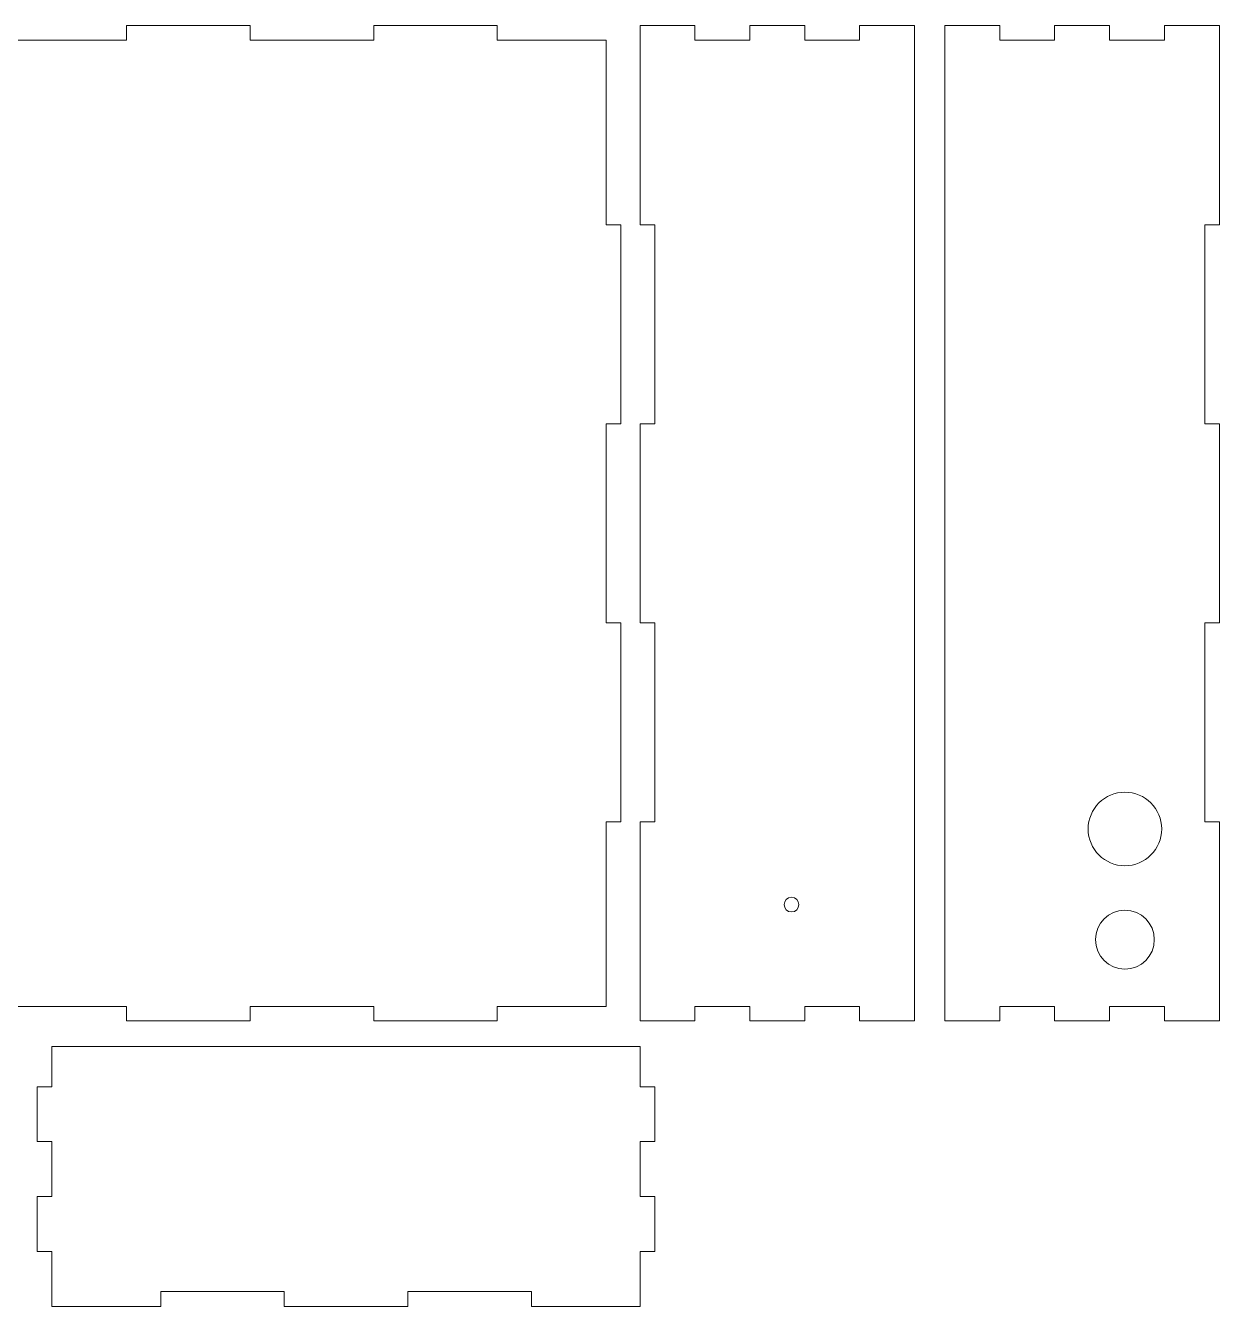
# Model space of a CAD drawing. Header units: millimetres. Extents: x 2 to 376, y -265 to -3.
# Drawn here: x 132.5 to 376, y -265.3 to -4 of the extents above; entities that cross this region are included whole.
import ezdxf

# ---------------------------------------------------------------- set-up
doc = ezdxf.new("R2010")
doc.units = ezdxf.units.MM
doc.header["$MEASUREMENT"] = 0
doc.layers.add('Layer 1', color=7, linetype='Continuous', lineweight=0)

# ---------------------------------------------------------------- blocks, each defined once
blk = doc.blocks.new('Block_1')
at = {"layer": 'Layer 1', "color": 240, "lineweight": 0, "true_color": 0xed1c24}
for p, q in [((269.01, -4.04), (257.81, -4.04)), ((257.81, -4.04), (257.81, -44.64)), ((269.01, -7), (269.01, -4.04)), ((291.41, -4.04), (280.21, -4.04)), ((280.21, -4.04), (280.21, -7)), ((291.41, -7), (291.41, -4.04)), ((313.81, -4.04), (302.61, -4.04)), ((302.61, -4.04), (302.61, -7)), ((313.81, -207.04), (313.81, -4.04)), ((280.21, -7), (269.01, -7)), ((302.61, -7), (291.41, -7)), ((257.81, -44.64), (260.81, -44.64)), ((260.81, -44.64), (260.81, -85.24)), ((260.81, -85.24), (257.81, -85.24)), ((257.81, -85.24), (257.81, -125.84)), ((257.81, -125.84), (260.81, -125.84)), ((260.81, -125.84), (260.81, -166.44)), ((260.81, -166.44), (257.81, -166.44)), ((257.81, -166.44), (257.81, -207.04)), ((269.01, -207.04), (269.01, -204.08)), ((269.01, -204.08), (280.21, -204.08)), ((280.21, -204.08), (280.21, -207.04)), ((291.41, -207.04), (291.41, -204.08)), ((291.41, -204.08), (302.61, -204.08)), ((302.61, -204.08), (302.61, -207.04)), ((257.81, -207.04), (269.01, -207.04)), ((280.21, -207.04), (291.41, -207.04)), ((302.61, -207.04), (313.81, -207.04))]:
    blk.add_line(p, q, dxfattribs=at)
blk = doc.blocks.new('Block_2')
at = {"layer": 'Layer 1', "color": 240, "lineweight": 0, "true_color": 0xed1c24}
for p, q in [((331.19, -4.04), (319.99, -4.04)), ((319.99, -4.04), (319.99, -207.04)), ((331.19, -7), (331.19, -4.04)), ((353.59, -4.04), (342.39, -4.04)), ((342.39, -4.04), (342.39, -7)), ((353.59, -7), (353.59, -4.04)), ((375.99, -4.04), (364.79, -4.04)), ((364.79, -4.04), (364.79, -7)), ((375.99, -44.64), (375.99, -4.04)), ((342.39, -7), (331.19, -7)), ((364.79, -7), (353.59, -7)), ((372.99, -85.24), (372.99, -44.64)), ((372.99, -44.64), (375.99, -44.64)), ((375.99, -85.24), (372.99, -85.24)), ((375.99, -125.84), (375.99, -85.24)), ((372.99, -166.44), (372.99, -125.84)), ((372.99, -125.84), (375.99, -125.84)), ((375.99, -166.44), (372.99, -166.44)), ((375.99, -207.04), (375.99, -166.44)), ((331.19, -207.04), (331.19, -204.08)), ((331.19, -204.08), (342.39, -204.08)), ((342.39, -204.08), (342.39, -207.04)), ((353.59, -207.04), (353.59, -204.08)), ((353.59, -204.08), (364.79, -204.08)), ((364.79, -204.08), (364.79, -207.04)), ((319.99, -207.04), (331.19, -207.04)), ((342.39, -207.04), (353.59, -207.04)), ((364.79, -207.04), (375.99, -207.04))]:
    blk.add_line(p, q, dxfattribs=at)

msp = doc.modelspace()

# ---------------------------------------------------------------- linework, layer by layer
at = {"layer": 'Layer 1', "color": 240, "lineweight": 0, "true_color": 0xed1c24}
msp.add_lwpolyline([(130.9, -7), (153.1, -7), (153.1, -4.04), (178.3, -4.04), (178.3, -7), (203.5, -7), (203.5, -4.04), (228.7, -4.04), (228.7, -7), (250.9, -7), (250.9, -44.64), (253.9, -44.64), (253.9, -85.24), (250.9, -85.24), (250.9, -125.84), (253.9, -125.84), (253.9, -166.44), (250.9, -166.44), (250.9, -204.08), (228.7, -204.08), (228.7, -207.04), (203.5, -207.04), (203.5, -204.08), (178.3, -204.08), (178.3, -207.04), (153.1, -207.04), (153.1, -204.08), (130.9, -204.08)], dxfattribs=at)
msp.add_lwpolyline([(137.85, -212.25), (257.85, -212.25), (257.85, -220.45), (260.85, -220.45), (260.85, -231.65), (257.85, -231.65), (257.85, -242.85), (260.85, -242.85), (260.85, -254.05), (257.85, -254.05), (257.85, -265.25), (235.65, -265.25), (235.65, -262.25), (210.45, -262.25), (210.45, -265.25), (185.25, -265.25), (185.25, -262.25), (160.05, -262.25), (160.05, -265.25), (137.85, -265.25), (137.85, -254.05), (134.85, -254.05), (134.85, -242.85), (137.85, -242.85), (137.85, -231.65), (134.85, -231.65), (134.85, -220.45), (137.85, -220.45)], close=True, dxfattribs=at)
for centre, radius in [((356.72, -167.89), 7.5), ((288.71, -183.31), 1.5), ((356.72, -190.46), 6)]:
    msp.add_circle(centre, radius, dxfattribs=at)

# ---------------------------------------------------------------- block references
at = {"layer": 'Layer 1'}
for name in ['Block_1', 'Block_2']:
    msp.add_blockref(name, (0, 0), dxfattribs=at)

doc.saveas('drawing.dxf')
